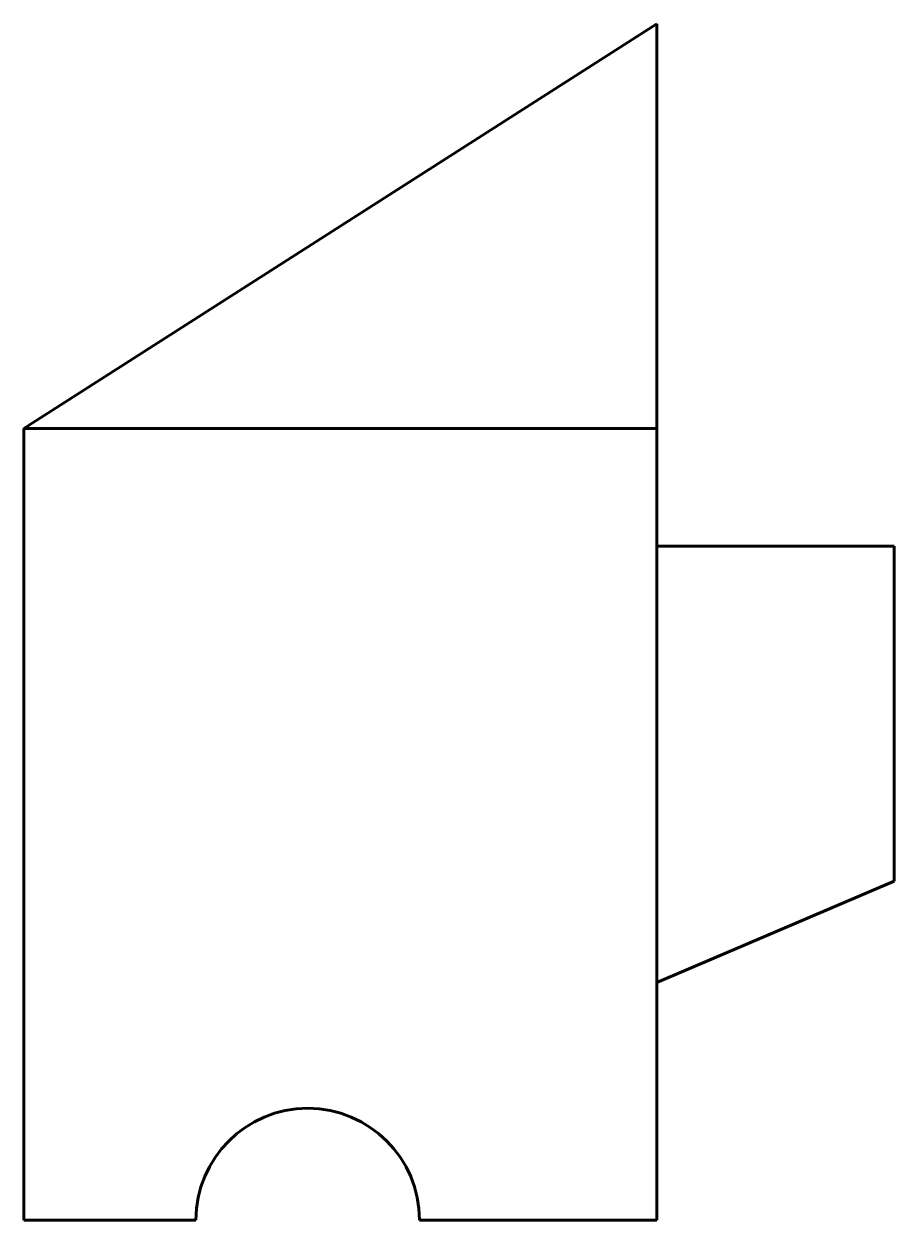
# Model space of a CAD drawing. Header units: millimetres. Extents: x 6.1 to 17.1, y 5.4 to 20.5.
import ezdxf

# ---------------------------------------------------------------- set-up
doc = ezdxf.new("R2010")
doc.units = ezdxf.units.MM
doc.linetypes.add('K5LT_BASIC', pattern=[0])
doc.layers.add('Системный слой', color=7, linetype='Continuous')

msp = doc.modelspace()

# ---------------------------------------------------------------- linework, layer by layer
at = {"layer": 'Системный слой', "color": 150, "linetype": 'K5LT_BASIC', "lineweight": 60, "true_color": 0x0080ff}
for p, q in [((6.148, 15.39), (14.148, 20.503)), ((14.148, 20.503), (14.148, 15.39)), ((6.148, 8.39), (6.148, 15.39)), ((6.148, 15.39), (14.148, 15.39)), ((14.148, 15.39), (14.148, 5.39)), ((14.148, 13.906), (17.148, 13.906)), ((17.148, 13.906), (17.148, 9.674)), ((17.148, 9.674), (14.148, 8.39)), ((6.148, 8.39), (6.148, 5.39)), ((8.323, 5.39), (6.148, 5.39)), ((14.148, 5.39), (11.148, 5.39))]:
    msp.add_line(p, q, dxfattribs=at)
msp.add_arc((9.736, 5.39), 1.413, 0, 180, dxfattribs=at)

doc.saveas('drawing.dxf')
